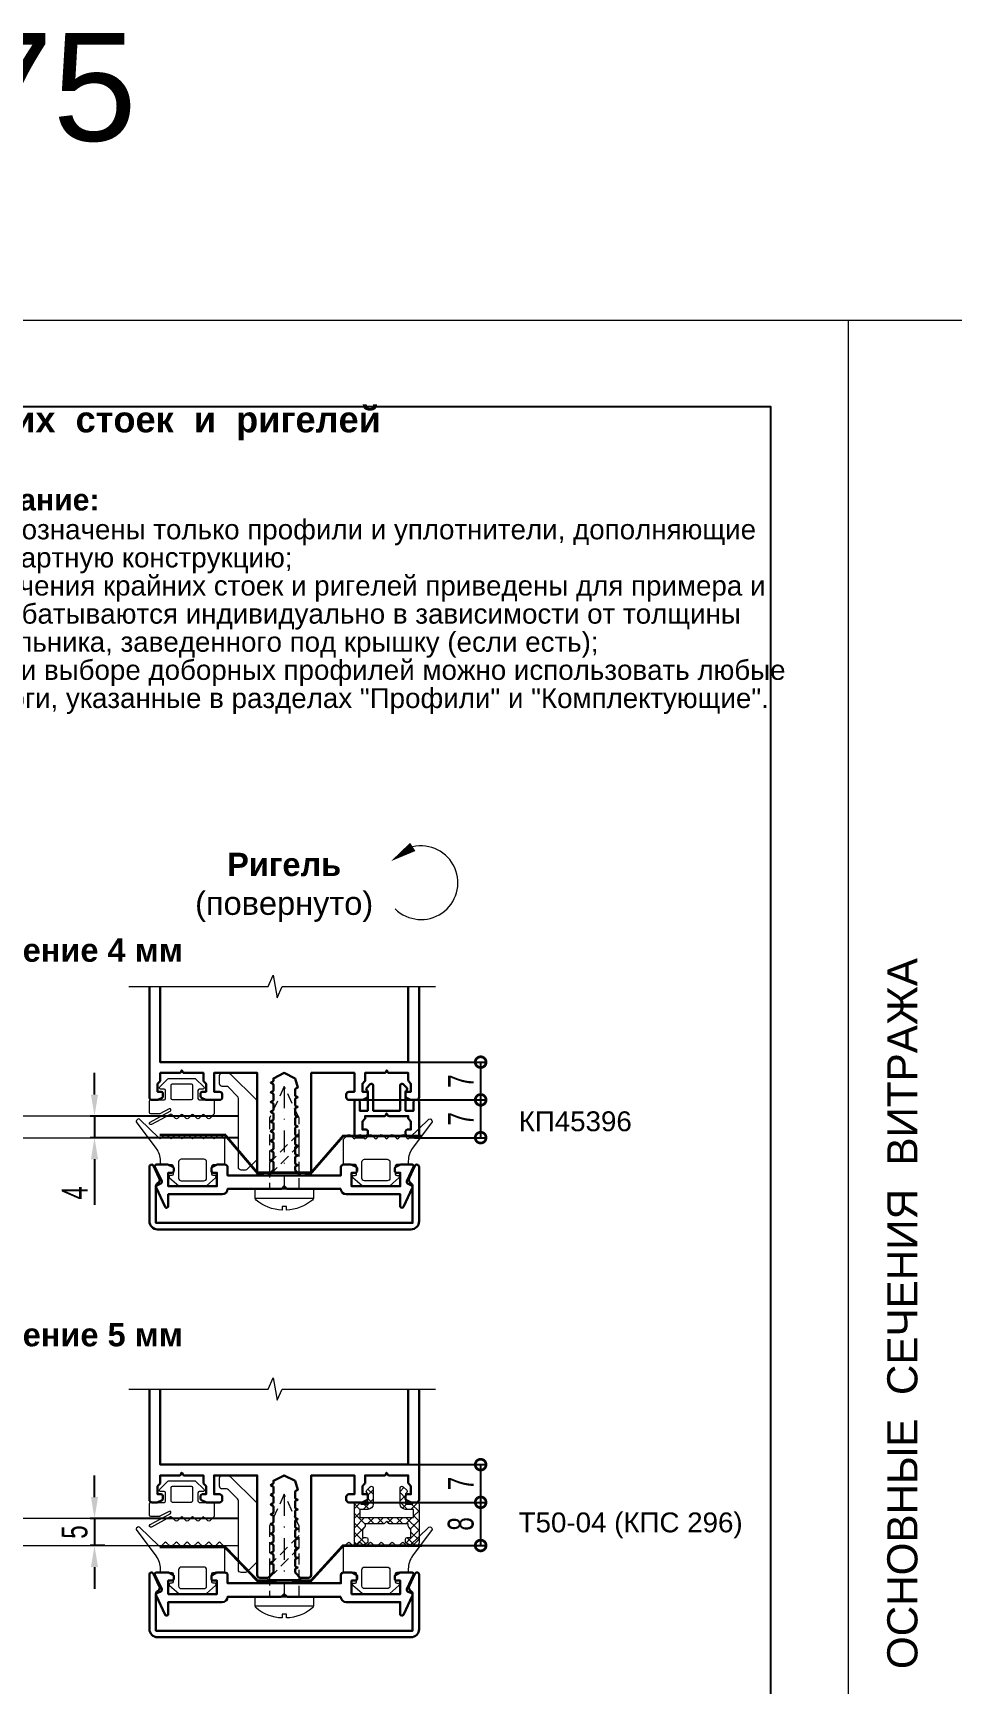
# Model space of a CAD drawing. Extents: x -37 to 8820, y -336 to 478.
# Drawn here: x 5139.5 to 5246, y 138.9 to 330.3 of the extents above; entities that cross this region are included whole.
import ezdxf

# ---------------------------------------------------------------- set-up
doc = ezdxf.new("R2010")
doc.units = 0
doc.header["$LTSCALE"] = 5
doc.linetypes.add('DASHDOT', pattern=[1, 0.5, -0.25, 0, -0.25])
doc.linetypes.add('HIDDEN', pattern=[0.375, 0.25, -0.125])
doc.layers.get('0').update_dxf_attribs({"linetype": 'CONTINUOUS', "lineweight": 30})
doc.layers.get('DEFPOINTS').update_dxf_attribs({"linetype": 'CONTINUOUS'})
for name, color, linetype, lineweight in [('1', 6, 'DASHDOT', 13), ('2', 3, 'HIDDEN', 13), ('3', 1, 'CONTINUOUS', 20), ('Dimentions', 5, 'CONTINUOUS', 15), ('Glass', 5, 'CONTINUOUS', 20), ('Layer2', 7, 'HIDDEN', 9), ('Подкладки', 1, 'CONTINUOUS', 20), ('Рамки', 1, 'CONTINUOUS', 15), ('Текстовый', 7, 'CONTINUOUS', 9), ('Уплотнители', 1, 'CONTINUOUS', 20), ('Штриховка', 1, 'CONTINUOUS', 5)]:
    doc.layers.add(name, color=color, linetype=linetype, lineweight=lineweight)
doc.layers.add('Скрытые', color=14, linetype='CONTINUOUS', plot=False)
doc.styles.add('3', font='RUSS.SHX', dxfattribs={"width": 0.7, "height": 3})
doc.styles.add('Каталожный', font='arial.ttf', dxfattribs={"height": 2.5})
doc.styles.add('Фирм', font='arial.ttf', dxfattribs={"height": 3.5})
doc.dimstyles.new('MX1_6', dxfattribs={"dimtxt": 3, "dimasz": 2.5, "dimexe": 0.5, "dimexo": 0, "dimgap": 0.8, "dimtad": 1, "dimlfac": 1.6, "dimdsep": 46, "dimtxsty": '3', "dimcen": 0, "dimclrd": 256, "dimclre": 256, "dimclrt": 256, "dimaunit": 1, "dimadec": 0, "dimazin": 0, "dimtfac": 1, "dimtmove": 0, "dimatfit": 1, "dimfxl": 1, "dimtvp": 1, "dimtolj": 1, "dimtzin": 0, "dimarcsym": 0})

# ---------------------------------------------------------------- blocks, each defined once
blk = doc.blocks.new('*D950')
at = {"layer": 'DEFPOINTS', "color": 0, "linetype": 'Continuous', "transparency": 16777216}
for p in [(5163.34, 204.75), (5146.66, 202.25), (5163.34, 202.25)]:
    blk.add_point(p, dxfattribs=at)
at = {"layer": 'Dimentions', "linetype": 'Continuous', "lineweight": -2, "transparency": 16777216}
for p, q in [((5146.66, 207.25), (5146.66, 209.75)), ((5163.34, 204.75), (5146.16, 204.75)), ((5146.66, 204.75), (5146.66, 202.25)), ((5163.34, 202.25), (5146.16, 202.25)), ((5146.66, 199.75), (5146.66, 194.45))]:
    blk.add_line(p, q, dxfattribs=at)
at = {"layer": 'Dimentions', "linetype": 'Continuous', "transparency": 16777216}
for points in [[(5146.25, 207.25), (5147.08, 207.25), (5146.66, 204.75)], [(5146.25, 199.75), (5147.08, 199.75), (5146.66, 202.25)]]:
    blk.add_solid(points, dxfattribs=at)
at = {"layer": 'Dimentions', "linetype": 'Continuous', "transparency": 16777216, "insert": (5144.36, 195.85), "char_height": 3, "attachment_point": 5, "rotation": 90, "style": '3'}
blk.add_mtext('\\A1;4', dxfattribs=at)
blk = doc.blocks.new('*D951')
at = {"layer": 'DEFPOINTS', "color": 0, "linetype": 'Continuous', "transparency": 16777216}
for p in [(5163.34, 158.1), (5146.66, 154.97), (5147.87, 154.97)]:
    blk.add_point(p, dxfattribs=at)
at = {"layer": 'Dimentions', "linetype": 'Continuous', "lineweight": -2, "transparency": 16777216}
for p, q in [((5146.66, 160.6), (5146.66, 163.1)), ((5163.34, 158.1), (5146.16, 158.1)), ((5146.66, 158.1), (5146.66, 154.97)), ((5147.87, 154.97), (5146.16, 154.97)), ((5146.66, 152.47), (5146.66, 149.97))]:
    blk.add_line(p, q, dxfattribs=at)
at = {"layer": 'Dimentions', "linetype": 'Continuous', "transparency": 16777216}
for points in [[(5146.25, 160.6), (5147.08, 160.6), (5146.66, 158.1)], [(5146.25, 152.47), (5147.08, 152.47), (5146.66, 154.97)]]:
    blk.add_solid(points, dxfattribs=at)
at = {"layer": 'Dimentions', "linetype": 'Continuous', "transparency": 16777216, "insert": (5144.36, 156.54), "char_height": 3, "attachment_point": 5, "rotation": 90, "style": '3'}
blk.add_mtext('\\A1;5', dxfattribs=at)
blk = doc.blocks.new('_DotSmall')
at = {"color": 0, "linetype": 'ByBlock', "const_width": 0.5}
blk.add_lwpolyline([(-0.0625, 0, 1), (0.0625, 0, 1)], format="xyb", close=True, dxfattribs=at)
blk = doc.blocks.new('*D188')
at = {"layer": 'DEFPOINTS', "color": 0, "linetype": 'Continuous', "transparency": 16777216}
for p in [(5176.91, 206.63), (5183.75, 202.25), (5191.42, 202.25)]:
    blk.add_point(p, dxfattribs=at)
at = {"layer": 'Dimentions', "linetype": 'Continuous', "lineweight": -2, "transparency": 16777216}
for p, q in [((5176.91, 206.63), (5191.92, 206.63)), ((5191.42, 206.63), (5191.42, 202.25)), ((5183.75, 202.25), (5191.92, 202.25))]:
    blk.add_line(p, q, dxfattribs=at)
at = {"layer": 'Dimentions', "linetype": 'Continuous', "lineweight": -2, "transparency": 16777216, "xscale": 2.5, "yscale": 2.5, "zscale": 2.5}
for p, rotation in [((5191.42, 206.63), 90), ((5191.42, 202.25), 270)]:
    blk.add_blockref('_DotSmall', p, dxfattribs=dict(at, rotation=rotation))
at = {"layer": 'Dimentions', "linetype": 'Continuous', "transparency": 16777216, "insert": (5189.12, 204.44), "char_height": 3, "attachment_point": 5, "rotation": 90, "style": '3'}
blk.add_mtext('\\A1;7', dxfattribs=at)
blk = doc.blocks.new('*D189')
at = {"layer": 'DEFPOINTS', "color": 0, "linetype": 'Continuous', "transparency": 16777216}
for p in [(5183.03, 211), (5185.38, 206.63), (5191.42, 206.63)]:
    blk.add_point(p, dxfattribs=at)
at = {"layer": 'Dimentions', "linetype": 'Continuous', "lineweight": -2, "transparency": 16777216}
for p, q in [((5183.03, 211), (5191.92, 211)), ((5191.42, 211), (5191.42, 206.63)), ((5185.38, 206.63), (5191.92, 206.63))]:
    blk.add_line(p, q, dxfattribs=at)
at = {"layer": 'Dimentions', "linetype": 'Continuous', "lineweight": -2, "transparency": 16777216, "xscale": 2.5, "yscale": 2.5, "zscale": 2.5}
for p, rotation in [((5191.42, 211), 90), ((5191.42, 206.63), 270)]:
    blk.add_blockref('_DotSmall', p, dxfattribs=dict(at, rotation=rotation))
at = {"layer": 'Dimentions', "linetype": 'Continuous', "transparency": 16777216, "insert": (5189.12, 208.81), "char_height": 3, "attachment_point": 5, "rotation": 90, "style": '3'}
blk.add_mtext('\\A1;7', dxfattribs=at)
blk = doc.blocks.new('*D373')
at = {"layer": 'DEFPOINTS', "color": 0, "linetype": 'Continuous', "transparency": 16777216}
for p in [(5176.91, 159.98), (5183.75, 154.98), (5191.42, 154.98)]:
    blk.add_point(p, dxfattribs=at)
at = {"layer": 'Dimentions', "linetype": 'Continuous', "lineweight": -2, "transparency": 16777216}
for p, q in [((5176.91, 159.98), (5191.92, 159.98)), ((5191.42, 159.98), (5191.42, 154.98)), ((5183.75, 154.98), (5191.92, 154.98))]:
    blk.add_line(p, q, dxfattribs=at)
at = {"layer": 'Dimentions', "linetype": 'Continuous', "lineweight": -2, "transparency": 16777216, "xscale": 2.5, "yscale": 2.5, "zscale": 2.5}
for p, rotation in [((5191.42, 159.98), 90), ((5191.42, 154.98), 270)]:
    blk.add_blockref('_DotSmall', p, dxfattribs=dict(at, rotation=rotation))
at = {"layer": 'Dimentions', "linetype": 'Continuous', "transparency": 16777216, "insert": (5189.12, 157.48), "char_height": 3, "attachment_point": 5, "rotation": 90, "style": '3'}
blk.add_mtext('\\A1;8', dxfattribs=at)
blk = doc.blocks.new('*D374')
at = {"layer": 'DEFPOINTS', "color": 0, "linetype": 'Continuous', "transparency": 16777216}
for p in [(5183.03, 164.35), (5185.38, 159.98), (5191.42, 159.98)]:
    blk.add_point(p, dxfattribs=at)
at = {"layer": 'Dimentions', "linetype": 'Continuous', "lineweight": -2, "transparency": 16777216}
for p, q in [((5183.03, 164.35), (5191.92, 164.35)), ((5191.42, 164.35), (5191.42, 159.98)), ((5185.38, 159.98), (5191.92, 159.98))]:
    blk.add_line(p, q, dxfattribs=at)
at = {"layer": 'Dimentions', "linetype": 'Continuous', "lineweight": -2, "transparency": 16777216, "xscale": 2.5, "yscale": 2.5, "zscale": 2.5}
for p, rotation in [((5191.42, 164.35), 90), ((5191.42, 159.98), 270)]:
    blk.add_blockref('_DotSmall', p, dxfattribs=dict(at, rotation=rotation))
at = {"layer": 'Dimentions', "linetype": 'Continuous', "transparency": 16777216, "insert": (5189.12, 162.16), "char_height": 3, "attachment_point": 5, "rotation": 90, "style": '3'}
blk.add_mtext('\\A1;7', dxfattribs=at)

msp = doc.modelspace()

# ---------------------------------------------------------------- hatches: boundary and pattern name
at = {"layer": 'Штриховка'}
h = msp.add_hatch(dxfattribs=at)
h.set_pattern_fill('NET', color=256, scale=6.25, angle=135, style=0)
h.set_pattern_definition([(135, (2806.0317, -3811.3271), (-0.55242717, -0.55242717), []), (225, (2806.0317, -3811.3271), (0.55242717, -0.55242717), [])])
edge = h.paths.add_edge_path()
edge.add_line((5180.5289, 157.788), (5180.2713, 157.5304))
edge.add_arc((5180.1387, 157.663), 0.1875, 270, 315, ccw=False)
edge.add_line((5180.1387, 157.4755), (5178.0289, 157.4755))
edge.add_line((5178.0289, 157.4755), (5178.0289, 157.2406))
edge.add_arc((5177.8414, 157.2406), 0.1875, 315, 360, ccw=False)
edge.add_line((5177.974, 157.1081), (5177.7164, 156.8505))
edge.add_line((5177.7164, 156.8505), (5177.7164, 155.913))
edge.add_line((5177.7164, 155.913), (5178.1539, 155.913))
edge.add_arc((5178.1539, 155.7255), 0.1875, 360, 450, ccw=False)
edge.add_line((5178.3414, 155.7255), (5178.3414, 155.4039))
edge.add_arc((5178.1539, 155.4039), 0.1875, 296.565051, 360, ccw=False)
edge.add_line((5178.2377, 155.2362), (5177.756, 154.9953))
edge.add_arc((5177.6721, 155.163), 0.1875, 270, 296.565051, ccw=False)
edge.add_line((5177.6721, 154.9755), (5177.0914, 154.9755))
edge.add_arc((5177.0914, 155.288), 0.3125, 180, 270, ccw=False)
edge.add_line((5176.7789, 155.288), (5176.7789, 159.788))
edge.add_arc((5176.9664, 159.788), 0.1875, 450, 540, ccw=False)
edge.add_line((5176.9664, 159.9755), (5177.3414, 159.9755))
edge.add_arc((5177.3414, 159.788), 0.1875, 360, 450, ccw=False)
edge.add_line((5177.5289, 159.788), (5178.3414, 159.788))
edge.add_line((5178.3414, 159.788), (5178.3414, 160.9755))
edge.add_line((5178.3414, 160.9755), (5178.2088, 161.1081))
edge.add_arc((5178.3414, 161.2406), 0.1875, 135, 225, ccw=False)
edge.add_line((5178.2088, 161.3732), (5178.628, 161.7924))
edge.add_arc((5178.7682, 161.6523), 0.1982, 360, 495, ccw=False)
edge.add_line((5178.9664, 161.6523), (5178.9664, 159.788))
edge.add_arc((5178.3414, 159.788), 0.625, 270, 360, ccw=False)
edge.add_line((5178.3414, 159.163), (5177.4039, 159.163))
edge.add_line((5177.4039, 159.163), (5177.4039, 158.2255))
edge.add_line((5177.4039, 158.2255), (5183.6539, 158.2255))
edge.add_line((5183.6539, 158.2255), (5183.6539, 159.163))
edge.add_line((5183.6539, 159.163), (5182.7164, 159.163))
edge.add_arc((5182.7164, 159.788), 0.625, 180, 270, ccw=False)
edge.add_line((5182.0914, 159.788), (5182.0914, 161.6523))
edge.add_arc((5182.2896, 161.6523), 0.1982, 405, 540, ccw=False)
edge.add_line((5182.4298, 161.7924), (5182.849, 161.3732))
edge.add_arc((5182.7164, 161.2406), 0.1875, 315, 405, ccw=False)
edge.add_line((5182.849, 161.1081), (5182.7164, 160.9755))
edge.add_line((5182.7164, 160.9755), (5182.7164, 159.788))
edge.add_line((5182.7164, 159.788), (5183.5289, 159.788))
edge.add_arc((5183.7164, 159.788), 0.1875, 450, 540, ccw=False)
edge.add_line((5183.7164, 159.9755), (5184.0914, 159.9755))
edge.add_arc((5184.0914, 159.788), 0.1875, 360, 450, ccw=False)
edge.add_line((5184.2789, 159.788), (5184.2789, 155.288))
edge.add_arc((5183.9664, 155.288), 0.3125, 270, 360, ccw=False)
edge.add_line((5183.9664, 154.9755), (5183.3857, 154.9755))
edge.add_arc((5183.3857, 155.163), 0.1875, 243.434949, 270, ccw=False)
edge.add_line((5183.3018, 154.9953), (5182.82, 155.2362))
edge.add_arc((5182.9039, 155.4039), 0.1875, 180, 243.434949, ccw=False)
edge.add_line((5182.7164, 155.4039), (5182.7164, 155.7255))
edge.add_arc((5182.9039, 155.7255), 0.1875, 90, 180, ccw=False)
edge.add_line((5182.9039, 155.913), (5183.3414, 155.913))
edge.add_line((5183.3414, 155.913), (5183.3414, 156.8505))
edge.add_line((5183.3414, 156.8505), (5183.0838, 157.1081))
edge.add_arc((5183.2164, 157.2406), 0.1875, 180, 225, ccw=False)
edge.add_line((5183.0289, 157.2406), (5183.0289, 157.4755))
edge.add_line((5183.0289, 157.4755), (5180.9191, 157.4755))
edge.add_arc((5180.9191, 157.663), 0.1875, 225, 270, ccw=False)
edge.add_line((5180.7865, 157.5304), (5180.5289, 157.788))

# ---------------------------------------------------------------- linework, layer by layer
for points in [[(5184.2789, 219.764), (5184.2789, 206.9385, -0.41421356), (5183.9664, 206.626), (5183.3857, 206.626, -0.11643382), (5183.3018, 206.6458), (5182.82, 206.8867, -0.28407904), (5182.7164, 207.0544), (5182.7164, 207.376, -0.41421356), (5182.9039, 207.5635), (5183.3414, 207.5635), (5183.3414, 208.501), (5183.0838, 208.7586, -0.19891237), (5183.0289, 208.8912), (5183.0289, 209.751), (5180.801, 209.751, -0.28407904), (5180.6333, 209.8547), (5180.5289, 210.0635), (5180.4245, 209.8547, -0.28407904), (5180.2568, 209.751), (5178.0289, 209.751), (5178.0289, 208.8912, -0.19891237), (5177.974, 208.7586), (5177.7164, 208.501), (5177.7164, 207.5635), (5178.1539, 207.5635, -0.41421356), (5178.3414, 207.376), (5178.3414, 207.0544, -0.28407904), (5178.2377, 206.8867), (5177.756, 206.6458, -0.11643382), (5177.6721, 206.626), (5176.1539, 206.626, -0.41421356), (5175.8414, 206.9385), (5175.8414, 207.251, -0.41421356), (5176.1539, 207.5635), (5176.7789, 207.5635), (5176.7789, 209.751), (5171.7789, 209.751), (5171.7789, 198.1885, -0.41421356), (5171.4664, 197.876), (5170.6066, 197.876, -0.19891237), (5170.474, 197.931), (5169.9588, 198.4461, -0.19891237), (5169.9039, 198.5787), (5169.9039, 198.7914, -0.28407904), (5170.0075, 198.9591), (5170.2164, 199.0635), (5170.0075, 199.168, -0.28407904), (5169.9039, 199.3357), (5169.9039, 199.9164, -0.28407904), (5170.0075, 200.0841), (5170.2164, 200.1885), (5170.0075, 200.293, -0.28407904), (5169.9039, 200.4607), (5169.9039, 201.0414, -0.28407904), (5170.0075, 201.2091), (5170.2164, 201.3135), (5170.0075, 201.418, -0.28407904), (5169.9039, 201.5857), (5169.9039, 202.1664, -0.28407904), (5170.0075, 202.3341), (5170.2164, 202.4385), (5170.0075, 202.543, -0.28407904), (5169.9039, 202.7107), (5169.9039, 203.2914, -0.28407904), (5170.0075, 203.4591), (5170.2164, 203.5635), (5170.0075, 203.668, -0.28407904), (5169.9039, 203.8357), (5169.9039, 204.4164, -0.28407904), (5170.0075, 204.5841), (5170.2164, 204.6885), (5170.0075, 204.793, -0.28407904), (5169.9039, 204.9607), (5169.9039, 205.5414, -0.28407904), (5170.0075, 205.7091), (5170.2164, 205.8135), (5170.0075, 205.918, -0.28407904), (5169.9039, 206.0857), (5169.9039, 206.6664, -0.28407904), (5170.0075, 206.8341), (5170.2164, 206.9385), (5170.0075, 207.043, -0.28407904), (5169.9039, 207.2107), (5169.9039, 207.7914, -0.28407904), (5170.0075, 207.9591), (5170.2164, 208.0635), (5169.9039, 209.126), (5168.6539, 209.751), (5167.4039, 209.126), (5167.4039, 208.8982, -0.28407904), (5167.3002, 208.7305), (5167.0914, 208.626), (5167.3002, 208.5216, -0.28407904), (5167.4039, 208.3539), (5167.4039, 207.7732, -0.28407904), (5167.3002, 207.6055), (5167.0914, 207.501), (5167.3002, 207.3966, -0.28407904), (5167.4039, 207.2289), (5167.4039, 206.6482, -0.28407904), (5167.3002, 206.4805), (5167.0914, 206.376), (5167.3002, 206.2716, -0.28407904), (5167.4039, 206.1039), (5167.4039, 205.5232, -0.28407904), (5167.3002, 205.3555), (5167.0914, 205.251), (5167.3002, 205.1466, -0.28407904), (5167.4039, 204.9789), (5167.4039, 204.3982, -0.28407904), (5167.3002, 204.2305), (5167.0914, 204.126), (5167.3002, 204.0216, -0.28407904), (5167.4039, 203.8539), (5167.4039, 203.2732, -0.28407904), (5167.3002, 203.1055), (5167.0914, 203.001), (5167.3002, 202.8966, -0.28407904), (5167.4039, 202.7289), (5167.4039, 202.1482, -0.28407904), (5167.3002, 201.9805), (5167.0914, 201.876), (5167.3002, 201.7716, -0.28407904), (5167.4039, 201.6039), (5167.4039, 201.0232, -0.28407904), (5167.3002, 200.8555), (5167.0914, 200.751), (5167.3002, 200.6466, -0.28407904), (5167.4039, 200.4789), (5167.4039, 199.8982, -0.28407904), (5167.3002, 199.7305), (5167.0914, 199.626), (5167.3002, 199.5216, -0.28407904), (5167.4039, 199.3539), (5167.4039, 198.5787, -0.19891237), (5167.349, 198.4461), (5166.8338, 197.931, -0.19891237), (5166.7012, 197.876), (5165.8414, 197.876, -0.41421356), (5165.5289, 198.1885), (5165.5289, 209.751), (5160.5289, 209.751), (5160.5289, 207.5635), (5161.1539, 207.5635, -0.41421356), (5161.4664, 207.251), (5161.4664, 206.9385, -0.41421356), (5161.1539, 206.626), (5159.6357, 206.626, -0.11643382), (5159.5518, 206.6458), (5159.07, 206.8867, -0.28407904), (5158.9664, 207.0544), (5158.9664, 207.376, -0.41421356), (5159.1539, 207.5635), (5159.5914, 207.5635), (5159.5914, 208.501), (5159.3338, 208.7586, -0.19891237), (5159.2789, 208.8912), (5159.2789, 209.751), (5157.051, 209.751, -0.28407904), (5156.8833, 209.8547), (5156.7789, 210.0635), (5156.6745, 209.8547, -0.28407904), (5156.5068, 209.751), (5154.2789, 209.751), (5154.2789, 208.8912, -0.19891237), (5154.224, 208.7586), (5153.9664, 208.501), (5153.9664, 207.5635), (5154.4039, 207.5635, -0.41421356), (5154.5914, 207.376), (5154.5914, 207.0544, -0.28407904), (5154.4877, 206.8867), (5154.006, 206.6458, -0.11643382), (5153.9221, 206.626), (5153.3414, 206.626, -0.41421356), (5153.0289, 206.9385), (5153.0289, 219.764)], [(5184.2789, 173.1134), (5184.2789, 160.288, -0.41421356), (5183.9664, 159.9755), (5183.3857, 159.9755, -0.11643382), (5183.3018, 159.9953), (5182.82, 160.2362, -0.28407904), (5182.7164, 160.4039), (5182.7164, 160.7255, -0.41421356), (5182.9039, 160.913), (5183.3414, 160.913), (5183.3414, 161.8505), (5183.0838, 162.1081, -0.19891237), (5183.0289, 162.2406), (5183.0289, 163.1005), (5180.801, 163.1005, -0.28407904), (5180.6333, 163.2041), (5180.5289, 163.413), (5180.4245, 163.2041, -0.28407904), (5180.2568, 163.1005), (5178.0289, 163.1005), (5178.0289, 162.2406, -0.19891237), (5177.974, 162.1081), (5177.7164, 161.8505), (5177.7164, 160.913), (5178.1539, 160.913, -0.41421356), (5178.3414, 160.7255), (5178.3414, 160.4039, -0.28407904), (5178.2377, 160.2362), (5177.756, 159.9953, -0.11643382), (5177.6721, 159.9755), (5176.1539, 159.9755, -0.41421356), (5175.8414, 160.288), (5175.8414, 160.6005, -0.41421356), (5176.1539, 160.913), (5176.7789, 160.913), (5176.7789, 163.1005), (5171.7789, 163.1005), (5171.7789, 151.538, -0.41421356), (5171.4664, 151.2255), (5170.6066, 151.2255, -0.19891237), (5170.474, 151.2804), (5169.9588, 151.7956, -0.19891237), (5169.9039, 151.9281), (5169.9039, 152.1408, -0.28407904), (5170.0075, 152.3086), (5170.2164, 152.413), (5170.0075, 152.5174, -0.28407904), (5169.9039, 152.6851), (5169.9039, 153.2658, -0.28407904), (5170.0075, 153.4336), (5170.2164, 153.538), (5170.0075, 153.6424, -0.28407904), (5169.9039, 153.8101), (5169.9039, 154.3908, -0.28407904), (5170.0075, 154.5586), (5170.2164, 154.663), (5170.0075, 154.7674, -0.28407904), (5169.9039, 154.9351), (5169.9039, 155.5158, -0.28407904), (5170.0075, 155.6836), (5170.2164, 155.788), (5170.0075, 155.8924, -0.28407904), (5169.9039, 156.0601), (5169.9039, 156.6408, -0.28407904), (5170.0075, 156.8086), (5170.2164, 156.913), (5170.0075, 157.0174, -0.28407904), (5169.9039, 157.1851), (5169.9039, 157.7658, -0.28407904), (5170.0075, 157.9336), (5170.2164, 158.038), (5170.0075, 158.1424, -0.28407904), (5169.9039, 158.3101), (5169.9039, 158.8908, -0.28407904), (5170.0075, 159.0586), (5170.2164, 159.163), (5170.0075, 159.2674, -0.28407904), (5169.9039, 159.4351), (5169.9039, 160.0158, -0.28407904), (5170.0075, 160.1836), (5170.2164, 160.288), (5170.0075, 160.3924, -0.28407904), (5169.9039, 160.5601), (5169.9039, 161.1408, -0.28407904), (5170.0075, 161.3086), (5170.2164, 161.413), (5169.9039, 162.4755), (5168.6539, 163.1005), (5167.4039, 162.4755), (5167.4039, 162.2476, -0.28407904), (5167.3002, 162.0799), (5167.0914, 161.9755), (5167.3002, 161.8711, -0.28407904), (5167.4039, 161.7033), (5167.4039, 161.1226, -0.28407904), (5167.3002, 160.9549), (5167.0914, 160.8505), (5167.3002, 160.7461, -0.28407904), (5167.4039, 160.5783), (5167.4039, 159.9976, -0.28407904), (5167.3002, 159.8299), (5167.0914, 159.7255), (5167.3002, 159.6211, -0.28407904), (5167.4039, 159.4533), (5167.4039, 158.8726, -0.28407904), (5167.3002, 158.7049), (5167.0914, 158.6005), (5167.3002, 158.4961, -0.28407904), (5167.4039, 158.3283), (5167.4039, 157.7476, -0.28407904), (5167.3002, 157.5799), (5167.0914, 157.4755), (5167.3002, 157.3711, -0.28407904), (5167.4039, 157.2033), (5167.4039, 156.6226, -0.28407904), (5167.3002, 156.4549), (5167.0914, 156.3505), (5167.3002, 156.2461, -0.28407904), (5167.4039, 156.0783), (5167.4039, 155.4976, -0.28407904), (5167.3002, 155.3299), (5167.0914, 155.2255), (5167.3002, 155.1211, -0.28407904), (5167.4039, 154.9533), (5167.4039, 154.3726, -0.28407904), (5167.3002, 154.2049), (5167.0914, 154.1005), (5167.3002, 153.9961, -0.28407904), (5167.4039, 153.8283), (5167.4039, 153.2476, -0.28407904), (5167.3002, 153.0799), (5167.0914, 152.9755), (5167.3002, 152.8711, -0.28407904), (5167.4039, 152.7033), (5167.4039, 151.9281, -0.19891237), (5167.349, 151.7956), (5166.8338, 151.2804, -0.19891237), (5166.7012, 151.2255), (5165.8414, 151.2255, -0.41421356), (5165.5289, 151.538), (5165.5289, 163.1005), (5160.5289, 163.1005), (5160.5289, 160.913), (5161.1539, 160.913, -0.41421356), (5161.4664, 160.6005), (5161.4664, 160.288, -0.41421356), (5161.1539, 159.9755), (5159.6357, 159.9755, -0.11643382), (5159.5518, 159.9953), (5159.07, 160.2362, -0.28407904), (5158.9664, 160.4039), (5158.9664, 160.7255, -0.41421356), (5159.1539, 160.913), (5159.5914, 160.913), (5159.5914, 161.8505), (5159.3338, 162.1081, -0.19891237), (5159.2789, 162.2406), (5159.2789, 163.1005), (5157.051, 163.1005, -0.28407904), (5156.8833, 163.2041), (5156.7789, 163.413), (5156.6745, 163.2041, -0.28407904), (5156.5068, 163.1005), (5154.2789, 163.1005), (5154.2789, 162.2406, -0.19891237), (5154.224, 162.1081), (5153.9664, 161.8505), (5153.9664, 160.913), (5154.4039, 160.913, -0.41421356), (5154.5914, 160.7255), (5154.5914, 160.4039, -0.28407904), (5154.4877, 160.2362), (5154.006, 159.9953, -0.11643382), (5153.9221, 159.9755), (5153.3414, 159.9755, -0.41421356), (5153.0289, 160.288), (5153.0289, 173.1134)]]:
    msp.add_lwpolyline(points, format="xyb")
for points in [[(5183.0289, 219.764), (5183.0289, 211.001), (5154.2789, 211.001), (5154.2789, 219.764)], [(5183.0289, 173.1134), (5183.0289, 164.3505), (5154.2789, 164.3505), (5154.2789, 173.1134)]]:
    msp.add_lwpolyline(points)
for points in [[(5182.0914, 205.376), (5182.0914, 208.2963, -0.66817864), (5182.441, 208.4411), (5182.849, 208.0331, -0.41421356), (5182.849, 207.7679), (5182.8079, 207.7268, 0.19891237), (5182.7164, 207.5059), (5182.7164, 205.376), (5183.6539, 205.376), (5183.6539, 206.4385, -0.41421356), (5183.8414, 206.626), (5184.0914, 206.626, -0.41421356), (5184.2789, 206.4385), (5184.2789, 206.4385), (5184.2789, 202.5635, -0.41421356), (5183.9664, 202.251), (5183.3857, 202.251, -0.11643382), (5183.3018, 202.2708), (5182.82, 202.5117, -0.28407904), (5182.7164, 202.6794), (5182.7164, 203.001, -0.41421356), (5182.9039, 203.1885), (5183.3414, 203.1885), (5183.3414, 204.126), (5183.0838, 204.3836, -0.19891237), (5183.0289, 204.5162), (5183.0289, 204.751), (5180.801, 204.751, -0.28407904), (5180.6333, 204.8547), (5180.5289, 205.0635), (5180.4245, 204.8547, -0.28407904), (5180.2568, 204.751), (5178.0289, 204.751), (5178.0289, 204.5162, -0.19891237), (5177.974, 204.3836), (5177.7164, 204.126), (5177.7164, 203.1885), (5178.1539, 203.1885, -0.41421356), (5178.3414, 203.001), (5178.3414, 202.6794, -0.28407904), (5178.2377, 202.5117), (5177.756, 202.2708, -0.11643382), (5177.6721, 202.251), (5177.0914, 202.251, -0.41421356), (5176.7789, 202.5635), (5176.7789, 206.4385), (5176.7789, 206.4385, -0.41421356), (5176.9664, 206.626), (5177.2164, 206.626, -0.41421356), (5177.4039, 206.4385), (5177.4039, 205.376), (5178.3414, 205.376), (5178.3414, 207.5059, 0.19891237), (5178.2499, 207.7268), (5178.2088, 207.7679, -0.41421356), (5178.2088, 208.0331), (5178.6168, 208.4411, -0.66817864), (5178.9664, 208.2963), (5178.9664, 205.376)], [(5183.3414, 191.6248), (5153.9664, 191.6248, -0.41421356), (5153.0289, 192.5623), (5153.0289, 198.8748, -0.80258485), (5153.5055, 198.9804), (5154.1754, 197.5438, -0.40155944), (5153.9808, 196.9707, 0.27973928), (5153.7789, 196.6381), (5153.7789, 192.3748), (5183.5289, 192.3748), (5183.5289, 196.6381, 0.27973928), (5183.327, 196.9707, -0.40155944), (5183.1324, 197.5438), (5183.8023, 198.9804, -0.80258485), (5184.2789, 198.8748), (5184.2789, 192.5623, -0.41421356)], [(5175.2164, 196.3123), (5169.0441, 196.3123, -0.19891237), (5168.9115, 196.3672), (5168.6539, 196.6248), (5168.3963, 196.3672, -0.19891237), (5168.2637, 196.3123), (5162.0914, 196.3123, -0.41421356), (5161.4664, 195.6873), (5155.2164, 195.6873), (5155.2164, 194.3123, -0.41421356), (5155.0289, 194.1248), (5155.0099, 194.1248, -0.29147342), (5154.84, 194.233), (5153.7965, 196.4708, -0.41421356), (5153.8871, 196.72), (5154.359, 196.94, 0.41421356), (5154.4496, 197.1892), (5153.6715, 198.858, -0.54861879), (5153.8414, 199.1248), (5155.1721, 199.1248, -0.11643382), (5155.256, 199.105), (5155.7377, 198.8641, -0.28407904), (5155.8414, 198.6964), (5155.8414, 198.3748, -0.41421356), (5155.6539, 198.1873), (5155.2164, 198.1873), (5155.2164, 196.6248), (5160.8414, 196.6248), (5160.8414, 198.1873), (5160.4039, 198.1873, -0.41421356), (5160.2164, 198.3748), (5160.2164, 198.6964, -0.28407904), (5160.32, 198.8641), (5160.8018, 199.105, -0.11643382), (5160.8857, 199.1248), (5161.7789, 199.1248, -0.41421356), (5162.0914, 198.8123), (5162.0914, 197.8748), (5175.2164, 197.8748), (5175.2164, 198.8123, -0.41421356), (5175.5289, 199.1248), (5176.4221, 199.1248, -0.11643382), (5176.506, 199.105), (5176.9877, 198.8641, -0.28407904), (5177.0914, 198.6964), (5177.0914, 198.3748, -0.41421356), (5176.9039, 198.1873), (5176.4664, 198.1873), (5176.4664, 196.6248), (5182.0914, 196.6248), (5182.0914, 198.1873), (5181.6539, 198.1873, -0.41421356), (5181.4664, 198.3748), (5181.4664, 198.6964, -0.28407904), (5181.57, 198.8641), (5182.0518, 199.105, -0.11643382), (5182.1357, 199.1248), (5183.4664, 199.1248, -0.54861879), (5183.6363, 198.858), (5182.8581, 197.1892, 0.41421356), (5182.9488, 196.94), (5183.4206, 196.72, -0.41421356), (5183.5113, 196.4708), (5182.4678, 194.233, -0.29147342), (5182.2979, 194.1248), (5182.2789, 194.1248, -0.41421356), (5182.0914, 194.3123), (5182.0914, 195.6873), (5175.8414, 195.6873, -0.41421356)], [(5183.3414, 144.3505), (5153.9664, 144.3505, -0.41421356), (5153.0289, 145.288), (5153.0289, 151.6005, -0.80258485), (5153.5055, 151.7061), (5154.1754, 150.2695, -0.40155944), (5153.9808, 149.6964, 0.27973928), (5153.7789, 149.3638), (5153.7789, 145.1005), (5183.5289, 145.1005), (5183.5289, 149.3638, 0.27973928), (5183.327, 149.6964, -0.40155944), (5183.1324, 150.2695), (5183.8023, 151.7061, -0.80258485), (5184.2789, 151.6005), (5184.2789, 145.288, -0.41421356)], [(5175.2164, 149.038), (5169.0441, 149.038, -0.19891237), (5168.9115, 149.0929), (5168.6539, 149.3505), (5168.3963, 149.0929, -0.19891237), (5168.2637, 149.038), (5162.0914, 149.038, -0.41421356), (5161.4664, 148.413), (5155.2164, 148.413), (5155.2164, 147.038, -0.41421356), (5155.0289, 146.8505), (5155.0099, 146.8505, -0.29147342), (5154.84, 146.9587), (5153.7965, 149.1965, -0.41421356), (5153.8871, 149.4457), (5154.359, 149.6657, 0.41421356), (5154.4496, 149.9149), (5153.6715, 151.5837, -0.54861879), (5153.8414, 151.8505), (5155.1721, 151.8505, -0.11643382), (5155.256, 151.8307), (5155.7377, 151.5898, -0.28407904), (5155.8414, 151.4221), (5155.8414, 151.1005, -0.41421356), (5155.6539, 150.913), (5155.2164, 150.913), (5155.2164, 149.3505), (5160.8414, 149.3505), (5160.8414, 150.913), (5160.4039, 150.913, -0.41421356), (5160.2164, 151.1005), (5160.2164, 151.4221, -0.28407904), (5160.32, 151.5898), (5160.8018, 151.8307, -0.11643382), (5160.8857, 151.8505), (5161.7789, 151.8505, -0.41421356), (5162.0914, 151.538), (5162.0914, 150.6005), (5175.2164, 150.6005), (5175.2164, 151.538, -0.41421356), (5175.5289, 151.8505), (5176.4221, 151.8505, -0.11643382), (5176.506, 151.8307), (5176.9877, 151.5898, -0.28407904), (5177.0914, 151.4221), (5177.0914, 151.1005, -0.41421356), (5176.9039, 150.913), (5176.4664, 150.913), (5176.4664, 149.3505), (5182.0914, 149.3505), (5182.0914, 150.913), (5181.6539, 150.913, -0.41421356), (5181.4664, 151.1005), (5181.4664, 151.4221, -0.28407904), (5181.57, 151.5898), (5182.0518, 151.8307, -0.11643382), (5182.1357, 151.8505), (5183.4664, 151.8505, -0.54861879), (5183.6363, 151.5837), (5182.8581, 149.9149, 0.41421356), (5182.9488, 149.6657), (5183.4206, 149.4457, -0.41421356), (5183.5113, 149.1965), (5182.4678, 146.9587, -0.29147342), (5182.2979, 146.8505), (5182.2789, 146.8505, -0.41421356), (5182.0914, 147.038), (5182.0914, 148.413), (5175.8414, 148.413, -0.41421356)]]:
    msp.add_lwpolyline(points, format="xyb", close=True)
at = {"layer": '1'}
for p, q in [((5168.6539, 208.1873), (5168.6539, 196.3123)), ((5168.6539, 160.913), (5168.6539, 149.038))]:
    msp.add_line(p, q, dxfattribs=at)
at = {"layer": '2'}
for points in [[(5170.3726, 196.3123), (5170.3726, 204.5014), (5168.6539, 208.1873), (5166.9351, 204.5014), (5166.9351, 196.3123)], [(5166.9351, 197.9026), (5170.3726, 201.3401), (5170.3726, 202.7724), (5166.9351, 199.3349)], [(5170.3726, 149.038), (5170.3726, 157.2271), (5168.6539, 160.913), (5166.9351, 157.2271), (5166.9351, 149.038)], [(5166.9351, 151.2533), (5170.3726, 154.6908), (5170.3726, 156.1231), (5166.9351, 152.6856)]]:
    msp.add_lwpolyline(points, close=True, dxfattribs=at)
at = {"layer": '3', "color": 0}
for p, q in [((5165.2789, 195.2562), (5172.0289, 195.2562)), ((5165.2789, 147.9819), (5172.0289, 147.9819))]:
    msp.add_line(p, q, dxfattribs=at)
at = {"layer": '3'}
for points in [[(5150.642, 219.764), (5166.8052, 219.764), (5167.386, 221.0819), (5167.8217, 218.4692), (5168.4042, 219.764), (5186.1663, 219.764)], [(5150.642, 173.1134), (5166.8052, 173.1134), (5167.386, 174.4313), (5167.8217, 171.8186), (5168.4042, 173.1134), (5186.1663, 173.1134)]]:
    msp.add_lwpolyline(points, dxfattribs=at)
for points in [[(5155.2981, 205.5869), (5154.2531, 205.02, -0.12491271), (5154.1786, 205.001), (5153.1851, 205.001, -0.41421356), (5153.0289, 205.1573), (5153.0289, 206.4698, -0.41421356), (5153.1851, 206.626), (5154.7476, 206.626, 0.41421356), (5154.9039, 206.7823), (5154.9039, 207.7198, 0.41421356), (5154.7476, 207.876), (5154.3414, 207.876, -0.66858666), (5154.231, 208.1429), (5155.1706, 209.0804, -0.19861919), (5155.281, 209.126), (5158.2768, 209.126, -0.19861919), (5158.3871, 209.0804), (5159.3267, 208.1429, -0.66858666), (5159.2164, 207.876), (5158.8101, 207.876, 0.41421356), (5158.6539, 207.7198), (5158.6539, 206.7823, 0.41421356), (5158.8101, 206.626), (5160.3726, 206.626, -0.41421356), (5160.5289, 206.4698), (5160.5289, 205.0658, -0.19891237), (5160.4831, 204.9553), (5160.0144, 204.4865, -0.41421356), (5159.7934, 204.4865), (5159.3894, 204.8906, 0.41421356), (5159.1684, 204.8906), (5158.7644, 204.4865, -0.41421356), (5158.5434, 204.4865), (5158.1394, 204.8906, 0.41421356), (5157.9184, 204.8906), (5157.5144, 204.4865, -0.41421356), (5157.2934, 204.4865), (5156.8894, 204.8906, 0.41421356), (5156.6684, 204.8906), (5156.2644, 204.4865, -0.41421356), (5156.0434, 204.4865), (5155.6114, 204.9186, 0.33207606), (5155.4264, 204.9454), (5153.2596, 203.77, -1), (5153.1106, 204.0446), (5155.4471, 205.3122, 1)], [(5155.6851, 208.501), (5157.8726, 208.501, -0.41421356), (5158.0289, 208.3448), (5158.0289, 206.7823, -0.41421356), (5157.8726, 206.626), (5155.6851, 206.626, -0.41421356), (5155.5289, 206.7823), (5155.5289, 208.3448, -0.41421356)], [(5160.4351, 197.8748, -0.41421356), (5160.2789, 198.031), (5160.2789, 198.9685, -0.41421356), (5160.4351, 199.1248), (5161.6226, 199.1248, 0.41421356), (5161.7789, 199.281), (5161.7789, 202.0127, 0.19891237), (5161.7423, 202.1011), (5161.2644, 202.579, 0.41421356), (5161.0434, 202.579), (5160.6394, 202.175, -0.41421356), (5160.4184, 202.175), (5160.0144, 202.579, 0.41421356), (5159.7934, 202.579), (5159.3894, 202.175, -0.41421356), (5159.1684, 202.175), (5158.7644, 202.579, 0.41421356), (5158.5434, 202.579), (5158.1394, 202.175, -0.41421356), (5157.9184, 202.175), (5157.5144, 202.579, 0.41421356), (5157.2934, 202.579), (5156.8894, 202.175, -0.41421356), (5156.6684, 202.175), (5156.2644, 202.579, 0.41421356), (5156.0434, 202.579), (5155.6394, 202.175, -0.41421356), (5155.4184, 202.175), (5155.0144, 202.579, 0.41421356), (5154.7934, 202.579), (5154.3894, 202.175, -0.41421356), (5154.1684, 202.175), (5151.8894, 204.3893, 0.41421356), (5151.6684, 204.3893), (5151.5371, 204.258, 0.29253821), (5151.501, 204.0935), (5153.7817, 201.0403, -0.16178775), (5154.2789, 199.5441), (5154.2789, 199.3123, 0.41421356), (5154.4664, 199.1248), (5155.6226, 199.1248, -0.41421356), (5155.7789, 198.9685), (5155.7789, 198.031, -0.41421356), (5155.6226, 197.8748), (5155.4664, 197.8748, 0.66858666), (5155.356, 197.6079), (5156.4206, 196.6704, 0.19861919), (5156.531, 196.6248), (5159.5268, 196.6248, 0.19861919), (5159.6371, 196.6704), (5160.7017, 197.6079, 0.66858666), (5160.5914, 197.8748)], [(5176.8726, 197.8748, 0.41421356), (5177.0289, 198.031), (5177.0289, 198.9685, 0.41421356), (5176.8726, 199.1248), (5175.6851, 199.1248, -0.41421356), (5175.5289, 199.281), (5175.5289, 202.0127, -0.19891237), (5175.5655, 202.1011), (5176.0434, 202.579, -0.41421356), (5176.2644, 202.579), (5176.6684, 202.175, 0.41421356), (5176.8894, 202.175), (5177.2934, 202.579, -0.41421356), (5177.5144, 202.579), (5177.9184, 202.175, 0.41421356), (5178.1394, 202.175), (5178.5434, 202.579, -0.41421356), (5178.7644, 202.579), (5179.1684, 202.175, 0.41421356), (5179.3894, 202.175), (5179.7934, 202.579, -0.41421356), (5180.0144, 202.579), (5180.4184, 202.175, 0.41421356), (5180.6394, 202.175), (5181.0434, 202.579, -0.41421356), (5181.2644, 202.579), (5181.6684, 202.175, 0.41421356), (5181.8894, 202.175), (5182.2934, 202.579, -0.41421356), (5182.5144, 202.579), (5182.9184, 202.175, 0.41421356), (5183.1394, 202.175), (5185.4184, 204.3893, -0.41421356), (5185.6394, 204.3893), (5185.7707, 204.258, -0.29253821), (5185.8068, 204.0935), (5183.526, 201.0403, 0.16178775), (5183.0289, 199.5441), (5183.0289, 199.3123, -0.41421356), (5182.8414, 199.1248), (5181.6851, 199.1248, 0.41421356), (5181.5289, 198.9685), (5181.5289, 198.031, 0.41421356), (5181.6851, 197.8748), (5181.8414, 197.8748, -0.66858666), (5181.9517, 197.6079), (5180.8871, 196.6704, -0.19861919), (5180.7768, 196.6248), (5177.781, 196.6248, -0.19861919), (5177.6706, 196.6704), (5176.606, 197.6079, -0.66858666), (5176.7164, 197.8748)], [(5156.7164, 197.2498), (5159.3414, 197.2498, 0.41421356), (5159.6539, 197.5623), (5159.6539, 199.4373, 0.41421356), (5159.3414, 199.7498), (5156.7164, 199.7498, 0.41421356), (5156.4039, 199.4373), (5156.4039, 197.5623, 0.41421356)], [(5180.5914, 197.2498), (5177.9664, 197.2498, -0.41421356), (5177.6539, 197.5623), (5177.6539, 199.4373, -0.41421356), (5177.9664, 199.7498), (5180.5914, 199.7498, -0.41421356), (5180.9039, 199.4373), (5180.9039, 197.5623, -0.41421356)], [(5155.2981, 158.9363), (5154.2531, 158.3694, -0.12491271), (5154.1786, 158.3505), (5153.1851, 158.3505, -0.41421356), (5153.0289, 158.5067), (5153.0289, 159.8192, -0.41421356), (5153.1851, 159.9755), (5154.7476, 159.9755, 0.41421356), (5154.9039, 160.1317), (5154.9039, 161.0692, 0.41421356), (5154.7476, 161.2255), (5154.3414, 161.2255, -0.66858666), (5154.231, 161.4923), (5155.1706, 162.4298, -0.19861919), (5155.281, 162.4755), (5158.2768, 162.4755, -0.19861919), (5158.3871, 162.4298), (5159.3267, 161.4923, -0.66858666), (5159.2164, 161.2255), (5158.8101, 161.2255, 0.41421356), (5158.6539, 161.0692), (5158.6539, 160.1317, 0.41421356), (5158.8101, 159.9755), (5160.3726, 159.9755, -0.41421356), (5160.5289, 159.8192), (5160.5289, 158.4152, -0.19891237), (5160.4831, 158.3047), (5160.0144, 157.836, -0.41421356), (5159.7934, 157.836), (5159.3894, 158.24, 0.41421356), (5159.1684, 158.24), (5158.7644, 157.836, -0.41421356), (5158.5434, 157.836), (5158.1394, 158.24, 0.41421356), (5157.9184, 158.24), (5157.5144, 157.836, -0.41421356), (5157.2934, 157.836), (5156.8894, 158.24, 0.41421356), (5156.6684, 158.24), (5156.2644, 157.836, -0.41421356), (5156.0434, 157.836), (5155.6114, 158.268, 0.33207606), (5155.4264, 158.2949), (5153.2596, 157.1194, -1), (5153.1106, 157.3941), (5155.4471, 158.6617, 1)], [(5155.6851, 161.8505), (5157.8726, 161.8505, -0.41421356), (5158.0289, 161.6942), (5158.0289, 160.1317, -0.41421356), (5157.8726, 159.9755), (5155.6851, 159.9755, -0.41421356), (5155.5289, 160.1317), (5155.5289, 161.6942, -0.41421356)], [(5160.4351, 150.6005, -0.41421356), (5160.2789, 150.7567), (5160.2789, 151.6942, -0.41421356), (5160.4351, 151.8505), (5161.6226, 151.8505, 0.41421356), (5161.7789, 152.0067), (5161.7789, 154.7384, 0.19891237), (5161.7423, 154.8268), (5161.2644, 155.3047, 0.41421356), (5161.0434, 155.3047), (5160.6394, 154.9007, -0.41421356), (5160.4184, 154.9007), (5160.0144, 155.3047, 0.41421356), (5159.7934, 155.3047), (5159.3894, 154.9007, -0.41421356), (5159.1684, 154.9007), (5158.7644, 155.3047, 0.41421356), (5158.5434, 155.3047), (5158.1394, 154.9007, -0.41421356), (5157.9184, 154.9007), (5157.5144, 155.3047, 0.41421356), (5157.2934, 155.3047), (5156.8894, 154.9007, -0.41421356), (5156.6684, 154.9007), (5156.2644, 155.3047, 0.41421356), (5156.0434, 155.3047), (5155.6394, 154.9007, -0.41421356), (5155.4184, 154.9007), (5155.0144, 155.3047, 0.41421356), (5154.7934, 155.3047), (5154.3894, 154.9007, -0.41421356), (5154.1684, 154.9007), (5151.8894, 157.115, 0.41421356), (5151.6684, 157.115), (5151.5371, 156.9837, 0.29253821), (5151.501, 156.8192), (5153.7817, 153.766, -0.16178775), (5154.2789, 152.2698), (5154.2789, 152.038, 0.41421356), (5154.4664, 151.8505), (5155.6226, 151.8505, -0.41421356), (5155.7789, 151.6942), (5155.7789, 150.7567, -0.41421356), (5155.6226, 150.6005), (5155.4664, 150.6005, 0.66858666), (5155.356, 150.3336), (5156.4206, 149.3961, 0.19861919), (5156.531, 149.3505), (5159.5268, 149.3505, 0.19861919), (5159.6371, 149.3961), (5160.7017, 150.3336, 0.66858666), (5160.5914, 150.6005)], [(5176.8726, 150.6005, 0.41421356), (5177.0289, 150.7567), (5177.0289, 151.6942, 0.41421356), (5176.8726, 151.8505), (5175.6851, 151.8505, -0.41421356), (5175.5289, 152.0067), (5175.5289, 154.7384, -0.19891237), (5175.5655, 154.8268), (5176.0434, 155.3047, -0.41421356), (5176.2644, 155.3047), (5176.6684, 154.9007, 0.41421356), (5176.8894, 154.9007), (5177.2934, 155.3047, -0.41421356), (5177.5144, 155.3047), (5177.9184, 154.9007, 0.41421356), (5178.1394, 154.9007), (5178.5434, 155.3047, -0.41421356), (5178.7644, 155.3047), (5179.1684, 154.9007, 0.41421356), (5179.3894, 154.9007), (5179.7934, 155.3047, -0.41421356), (5180.0144, 155.3047), (5180.4184, 154.9007, 0.41421356), (5180.6394, 154.9007), (5181.0434, 155.3047, -0.41421356), (5181.2644, 155.3047), (5181.6684, 154.9007, 0.41421356), (5181.8894, 154.9007), (5182.2934, 155.3047, -0.41421356), (5182.5144, 155.3047), (5182.9184, 154.9007, 0.41421356), (5183.1394, 154.9007), (5185.4184, 157.115, -0.41421356), (5185.6394, 157.115), (5185.7707, 156.9837, -0.29253821), (5185.8068, 156.8192), (5183.526, 153.766, 0.16178775), (5183.0289, 152.2698), (5183.0289, 152.038, -0.41421356), (5182.8414, 151.8505), (5181.6851, 151.8505, 0.41421356), (5181.5289, 151.6942), (5181.5289, 150.7567, 0.41421356), (5181.6851, 150.6005), (5181.8414, 150.6005, -0.66858666), (5181.9517, 150.3336), (5180.8871, 149.3961, -0.19861919), (5180.7768, 149.3505), (5177.781, 149.3505, -0.19861919), (5177.6706, 149.3961), (5176.606, 150.3336, -0.66858666), (5176.7164, 150.6005)], [(5156.7164, 149.9755), (5159.3414, 149.9755, 0.41421356), (5159.6539, 150.288), (5159.6539, 152.163, 0.41421356), (5159.3414, 152.4755), (5156.7164, 152.4755, 0.41421356), (5156.4039, 152.163), (5156.4039, 150.288, 0.41421356)], [(5180.5914, 149.9755), (5177.9664, 149.9755, -0.41421356), (5177.6539, 150.288), (5177.6539, 152.163, -0.41421356), (5177.9664, 152.4755), (5180.5914, 152.4755, -0.41421356), (5180.9039, 152.163), (5180.9039, 150.288, -0.41421356)]]:
    msp.add_lwpolyline(points, format="xyb", close=True, dxfattribs=at)
at = {"layer": '3', "color": 0}
for points in [[(5168.4083, 193.8494, -0.16184886), (5165.3925, 195.0152, -0.22388754), (5165.2789, 195.2562), (5165.2789, 196.3123), (5172.0289, 196.3123), (5172.0289, 195.2562, -0.22388754), (5171.9153, 195.0152, -0.16184886), (5168.8995, 193.8494), (5168.8995, 194.2871), (5168.4083, 194.2871)], [(5168.4083, 146.5751, -0.16184886), (5165.3925, 147.7409, -0.22388754), (5165.2789, 147.9819), (5165.2789, 149.038), (5172.0289, 149.038), (5172.0289, 147.9819, -0.22388754), (5171.9153, 147.7409, -0.16184886), (5168.8995, 146.5751), (5168.8995, 147.0128), (5168.4083, 147.0128)]]:
    msp.add_lwpolyline(points, format="xyb", close=True, dxfattribs=at)
at = {"layer": 'Dimentions', "linetype": 'Continuous'}
msp.add_line((5234, 297), (5234, 0), dxfattribs=at)
at = {"layer": 'Dimentions'}
msp.add_lwpolyline([(5181.0181, 234.2944, 0, 1.1333, 0), (5183.5501, 235.9547, 0, 0, 0), (5183.5501, 235.9547, 0, 0, 0)], format="xyseb", dxfattribs=at)
at = {"layer": 'Dimentions', "color": 1}
msp.add_arc((5184.518, 231.7996), 4.2664, 225.237215, 103.112602, dxfattribs=at)
at = {"layer": 'Glass'}
for points in [[(5119.899, 202.2498), (5163.3414, 202.2498), (5163.3414, 204.7498), (5119.899, 204.7498)], [(5119.899, 154.9742), (5163.3414, 154.9742), (5163.3414, 158.0992), (5119.899, 158.0992)]]:
    msp.add_lwpolyline(points, close=True, dxfattribs=at)
at = {"layer": 'Layer2', "ltscale": 0.5, "const_width": 0.3125}
for points in [[(5184.6184, 202.4445), (5175.4853, 202.4445), (5171.7785, 198.1736), (5168.6539, 198.1835), (5165.5292, 198.1736), (5161.7972, 202.5615), (5154.2058, 202.5615)], [(5184.6093, 154.9755), (5175.4853, 154.9755), (5171.7785, 150.9162), (5168.6539, 150.9261), (5165.5292, 150.9162), (5161.7972, 154.7886), (5154.2058, 154.7886)]]:
    msp.add_lwpolyline(points, dxfattribs=at)
at = {"layer": 'Подкладки'}
for points in [[(5161.4664, 208.1885, -0.41421356), (5161.1539, 208.501), (5161.1539, 209.4385, -0.41421356), (5161.4664, 209.751), (5162.0378, 209.751, -0.19891237), (5162.4797, 209.568), (5165.3458, 206.7019, -0.19891237), (5165.5289, 206.2599), (5165.5289, 199.8815, -0.19891237), (5165.4374, 199.6606), (5164.3704, 198.5936, -0.19891237), (5164.1494, 198.5021), (5163.6539, 198.5021, -0.41421356), (5163.3414, 198.8146), (5163.3414, 206.8091, 0.19891237), (5163.2499, 207.0301), (5162.1829, 208.097, 0.19891237), (5161.9619, 208.1885)], [(5161.4664, 161.538, -0.41421356), (5161.1539, 161.8505), (5161.1539, 162.788, -0.41421356), (5161.4664, 163.1005), (5162.0378, 163.1005, -0.19891237), (5162.4797, 162.9174), (5165.3458, 160.0513, -0.19891237), (5165.5289, 159.6094), (5165.5289, 153.231, -0.19891237), (5165.4374, 153.01), (5164.3704, 151.9431, -0.19891237), (5164.1494, 151.8515), (5163.6539, 151.8515, -0.41421356), (5163.3414, 152.164), (5163.3414, 160.1585, 0.19891237), (5163.2499, 160.3795), (5162.1829, 161.4465, 0.19891237), (5161.9619, 161.538)]]:
    msp.add_lwpolyline(points, format="xyb", close=True, dxfattribs=at)
at = {"layer": 'Рамки', "linetype": 'Continuous'}
msp.add_lwpolyline([(5040, 297), (5250, 297), (5250, 0), (5040, 0)], close=True, dxfattribs=at)
at = {"layer": 'Скрытые', "linetype": 'Continuous'}
msp.add_lwpolyline([(5060, 10), (5060, 287), (5225, 287), (5225, 10)], close=True, dxfattribs=at)
at = {"layer": 'Уплотнители'}
msp.add_lwpolyline([(5180.5289, 157.788), (5180.2713, 157.5304, -0.19891237), (5180.1387, 157.4755), (5178.0289, 157.4755), (5178.0289, 157.2406, -0.19891237), (5177.974, 157.1081), (5177.7164, 156.8505), (5177.7164, 155.913), (5178.1539, 155.913, -0.41421356), (5178.3414, 155.7255), (5178.3414, 155.4039, -0.28407904), (5178.2377, 155.2362), (5177.756, 154.9953, -0.11643382), (5177.6721, 154.9755), (5177.0914, 154.9755, -0.41421356), (5176.7789, 155.288), (5176.7789, 159.788, -0.41421356), (5176.9664, 159.9755), (5177.3414, 159.9755, -0.41421356), (5177.5289, 159.788), (5178.3414, 159.788), (5178.3414, 160.9755), (5178.2088, 161.1081, -0.41421356), (5178.2088, 161.3732), (5178.628, 161.7924, -0.66817864), (5178.9664, 161.6523), (5178.9664, 159.788, -0.41421356), (5178.3414, 159.163), (5177.4039, 159.163), (5177.4039, 158.2255), (5183.6539, 158.2255), (5183.6539, 159.163), (5182.7164, 159.163, -0.41421356), (5182.0914, 159.788), (5182.0914, 161.6523, -0.66817864), (5182.4298, 161.7924), (5182.849, 161.3732, -0.41421356), (5182.849, 161.1081), (5182.7164, 160.9755), (5182.7164, 159.788), (5183.5289, 159.788, -0.41421356), (5183.7164, 159.9755), (5184.0914, 159.9755, -0.41421356), (5184.2789, 159.788), (5184.2789, 155.288, -0.41421356), (5183.9664, 154.9755), (5183.3857, 154.9755, -0.11643382), (5183.3018, 154.9953), (5182.82, 155.2362, -0.28407904), (5182.7164, 155.4039), (5182.7164, 155.7255, -0.41421356), (5182.9039, 155.913), (5183.3414, 155.913), (5183.3414, 156.8505), (5183.0838, 157.1081, -0.19891237), (5183.0289, 157.2406), (5183.0289, 157.4755), (5180.9191, 157.4755, -0.19891237), (5180.7865, 157.5304), (5180.5289, 157.788)], format="xyb", dxfattribs=at)

# ---------------------------------------------------------------- texts
at = {"layer": 'Скрытые', "linetype": 'Continuous', "insert": (5122.9004, 330.2904), "char_height": 17.5, "width": 37.860373, "attachment_point": 1, "style": 'Каталожный'}
msp.add_mtext('\\pxqc;{\\H0.71429x;75}', dxfattribs=at)
at = {"layer": 'Текстовый', "style": 'Фирм'}
msp.add_text('ОСНОВНЫЕ  СЕЧЕНИЯ  ВИТРАЖА', height=3.5, rotation=90, dxfattribs=at).set_placement((5242.0431, 140.6503))
at = {"layer": 'Текстовый', "linetype": 'Continuous', "attachment_point": 1, "style": 'Каталожный'}
for s, insert, char_height, width in [('\\pxqc;{\\fArial|b1|i0|c204|p34;Сечения  крайних  стоек  и  ригелей}', (5060, 287), 3, 165), ('\\pxqc;{\\fArial|b1|i0|c204|p34;Ригель }(повернуто)', (5153.0289, 235.2753), 2.7, 31.232091), ('\\pxql;{\\fArial|b1|i0|c204|p34;Заполнение 4 мм}', (5124.6211, 225.3393), 2.7, 42.664921), ('\\pxql;{\\fArial|b1|i0|c204|p34;Заполнение 5 мм}', (5124.6211, 180.762), 2.7, 42.664921)]:
    msp.add_mtext(s, dxfattribs=dict(at, insert=insert, char_height=char_height, width=width))
at = {"layer": 'Текстовый', "linetype": 'Continuous', "char_height": 2.5, "attachment_point": 1, "line_spacing_factor": 0.85, "style": 'Каталожный'}
for s, insert, width in [('\\pxi-2,l2,r-2.0333,se1.0833,ql,t4;{\\fArial|b1|i0|c204|p34;Примечание:\\P\\pi-1,tr1;\\fArial|b0|i0|c204|p34;\\H0.92x;-^Iобозначены только профили и уплотнители, дополняющие стандартную конструкцию;\\P-^Iсечения крайних стоек и ригелей приведены для примера и разрабатываются индивидуально в зависимости от толщины нащельника, заведенного под крышку (если есть);\\P-^Iпри выборе доборных профилей можно использовать любые аналоги, указанные в разделах "Профили" и "Комплектующие".}', (5124.5941, 277.4484), 106.400462), ('\\pxi-2,l2,r-2.0333,se1.0833,ql,t4;{\\H0.92x;КП45396}', (5195.8215, 205.2989), 29.655726), ('\\pxi-2,l2,r-2.0333,se1.0833,ql,t4;{\\H0.92x;Т50-04 (КПС 296)}', (5195.8215, 158.8067), 29.655726)]:
    msp.add_mtext(s, dxfattribs=dict(at, insert=insert, width=width))

# ---------------------------------------------------------------- dimensions: what is measured, and where the dimension line sits
at = {"layer": 'Dimentions', "linetype": 'Continuous'}
for base, p1, p2, picture, middle in [((5191.4183, 206.626), (5183.0289, 211.001), (5185.3784, 206.626), '*D189', (5189.1183, 208.8135)), ((5191.4183, 202.251), (5176.913, 206.626), (5183.7499, 202.251), '*D188', (5189.1183, 204.4385)), ((5191.4183, 159.9755), (5183.0289, 164.3505), (5185.3784, 159.9755), '*D374', (5189.1183, 162.163)), ((5191.4183, 154.9755), (5176.913, 159.9755), (5183.7499, 154.9755), '*D373', (5189.1183, 157.4755))]:
    dim = msp.add_linear_dim(base=base, p1=p1, p2=p2, angle=90, dimstyle='MX1_6', override={"dimblk1": 'DotSmall', "dimblk2": 'DotSmall', "dimsah": 1}, dxfattribs=at)
    dim.commit()
    dim.dimension.update_dxf_attribs({"geometry": picture, "text_midpoint": middle})
for base, p1, p2, text, picture, middle in [((5146.6622, 202.2498), (5163.3414, 204.7498), (5163.3414, 202.2498), '4', '*D950', (5144.3622, 195.8498)), ((5146.6622, 154.9742), (5163.3414, 158.0992), (5147.8716, 154.9742), '5', '*D951', (5144.3622, 156.5367))]:
    dim = msp.add_linear_dim(base=base, p1=p1, p2=p2, angle=90, text=text, dimstyle='MX1_6', dxfattribs=at)
    dim.commit()
    dim.dimension.update_dxf_attribs({"geometry": picture, "text_midpoint": middle})

doc.saveas('drawing.dxf')
